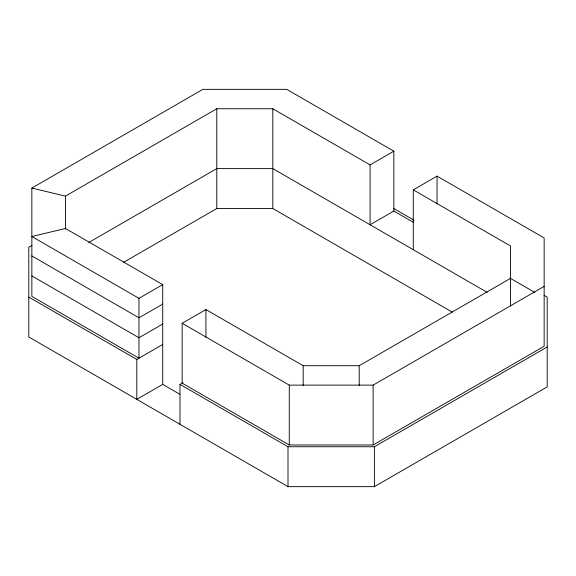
<?xml version="1.0" encoding="UTF-8"?>
<svg xmlns="http://www.w3.org/2000/svg" width="576" height="576" viewBox="0 0 576 576"><rect width="100%" height="100%" fill="white"/><g stroke="black" fill="none" stroke-linecap="round" stroke-linejoin="round"><path stroke-width="0.86" d="M31.853 188.086L202.867 89.352L286.733 89.352L393.84 151.186L393.84 211.046L370.08 224.762L370.08 164.902L272.815 108.749L216.785 108.749L65.455 196.121L31.853 188.086L31.853 296.366L138.96 358.2L138.96 298.339L31.853 236.506L65.455 228.47L162.72 284.623L162.72 384.386L136.8 399.355L136.8 359.446L28.8 297.094M31.91 245.412L28.8 247.212L28.8 337.003L288 486.648L374.4 486.648L547.2 386.885L547.2 297.094L544.09 295.301M88.74 242.539L216.785 168.61L272.815 168.61L487.238 292.406M123.66 262.282L216.785 208.519L272.815 208.519L452.275 312.127M138.96 298.339L162.72 284.623M370.08 164.902L393.84 151.186M162.72 304.078L138.96 317.794L31.853 255.96M162.72 324.029L138.96 337.752L31.853 275.911M413.28 249.703L413.28 189.85L437.04 176.126L544.147 237.967L544.147 346.248L373.133 444.982L289.267 444.982L182.16 383.141L182.16 323.28L205.92 309.564L303.185 365.717L359.215 365.717L510.545 278.352M136.8 359.446L162.72 344.484M180 424.296L180 384.386L183.053 382.63M182.16 323.28L289.267 385.121L373.133 385.121L544.147 286.387M180 384.386L288 446.746L374.4 446.746L547.2 346.975M413.28 189.85L510.545 246.002L510.545 306.05M393.862 208.562L414.101 220.248M393.84 211.046L413.899 222.624M509.998 278.107L534.83 292.45M162.72 384.386L179.69 394.186M437.04 176.126L437.04 203.825M374.4 446.746L374.4 486.648M373.133 385.121L373.133 444.982M359.215 365.717L359.215 385.373M303.185 365.717L303.185 385.373M289.267 385.121L289.267 444.982M288 446.746L288 486.648M272.815 108.749L272.815 208.519M216.785 108.749L216.785 208.519M205.92 309.564L205.92 337.262M65.455 196.121L65.455 229.176"/></g></svg>
